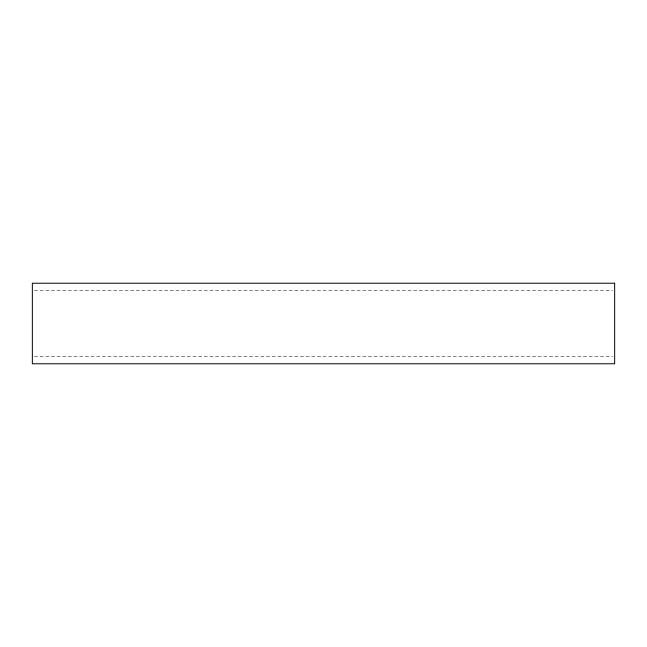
<?xml version="1.0" encoding="UTF-8"?>
<svg xmlns="http://www.w3.org/2000/svg" width="647" height="647" viewBox="0 0 647 647"><rect width="100%" height="100%" fill="white"/><g stroke="black" fill="none" stroke-linecap="round" stroke-linejoin="round"><path stroke-width="0.49" stroke-dasharray="3.23 2.43" d="M34.372 290.511L612.628 290.511M34.372 356.489L612.628 356.489"/><path stroke-width="0.97" d="M614.65 283.224L32.35 283.224L32.35 363.776L614.65 363.776L614.65 283.224"/></g></svg>
